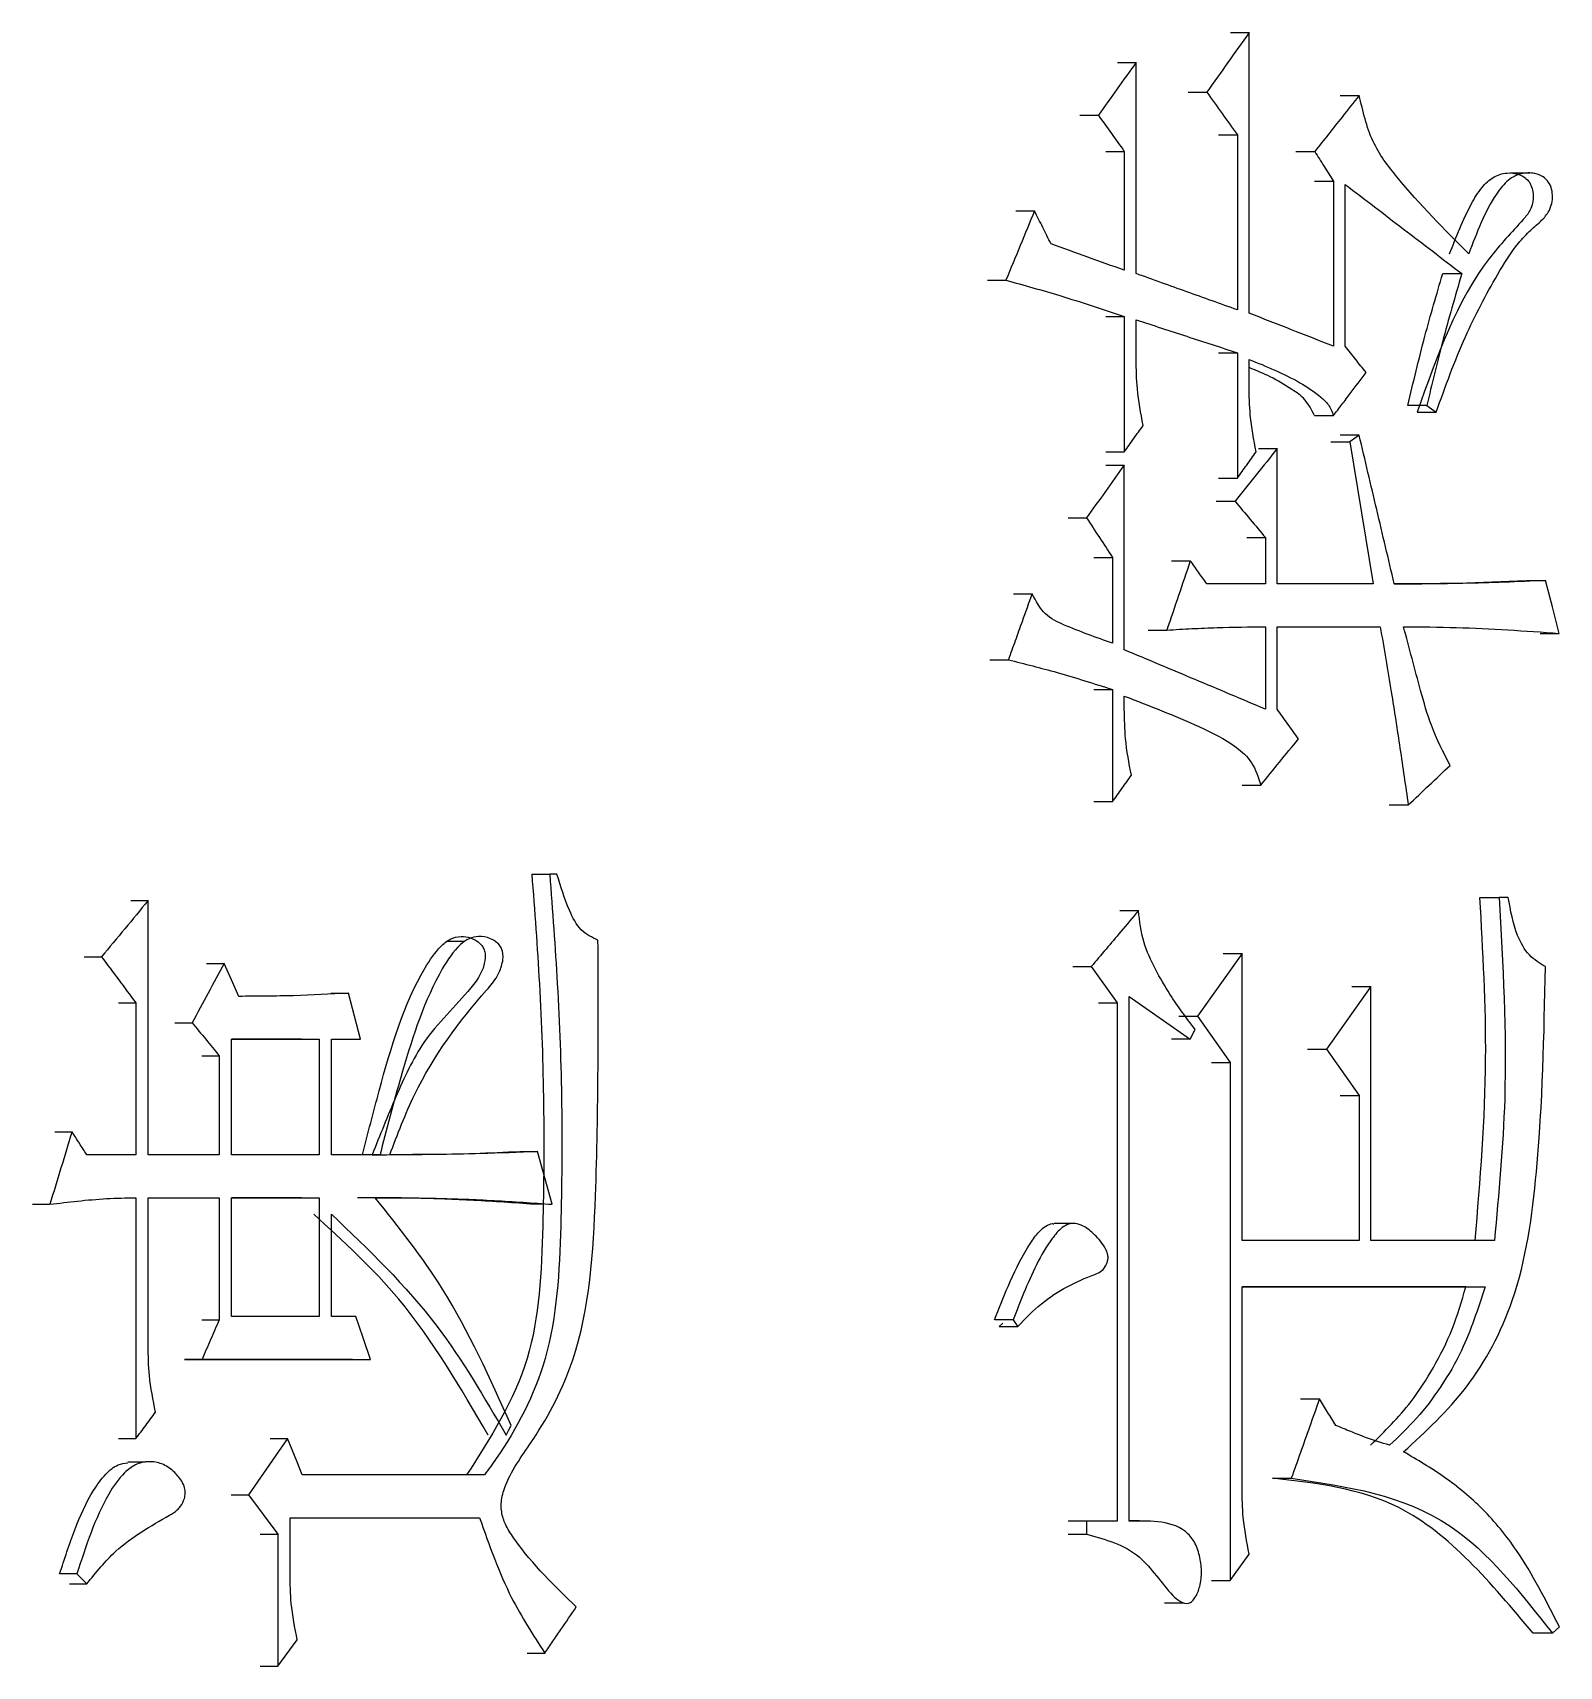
# Model space of a CAD drawing. Header units: millimetres. Extents: x 2085 to 4229, y 754 to 2271.
# Drawn here: x 3114.35 to 3119.36, y 976.03 to 981.39 of the extents above; entities that cross this region are included whole.
import ezdxf

# ---------------------------------------------------------------- set-up
doc = ezdxf.new("R2010")
doc.units = ezdxf.units.MM

msp = doc.modelspace()

# ---------------------------------------------------------------- linework, layer by layer
at = {"color": 7, "linetype": 'Continuous', "lineweight": 25}
for p, q in [((3118.2776, 981.3869), (3118.3391, 981.3869)), ((3118.3391, 980.4674), (3118.3391, 981.3869)), ((3117.9078, 981.2895), (3117.9687, 981.2895)), ((3117.9687, 980.5972), (3117.9687, 981.2895)), ((3118.1391, 981.1922), (3118.2004, 981.1922)), ((3118.6381, 981.1814), (3118.7001, 981.1814)), ((3117.7841, 981.1164), (3117.8449, 981.1164)), ((3118.2392, 981.0515), (3118.3006, 981.0515)), ((3118.3006, 981.0515), (3118.3006, 980.4782)), ((3117.8691, 980.9975), (3117.93, 980.9975)), ((3117.93, 980.9975), (3117.93, 980.608)), ((3118.4926, 980.9975), (3118.5543, 980.9975)), ((3119.2592, 980.9269), (3119.1962, 980.9269)), ((3118.5539, 980.9001), (3118.6157, 980.9001)), ((3118.6157, 980.9001), (3118.6157, 980.3592)), ((3118.6541, 980.3592), (3118.6541, 980.8893)), ((3117.5749, 980.8027), (3117.6354, 980.8027)), ((3118.974, 980.5972), (3119.0364, 980.5972)), ((3117.4818, 980.5756), (3117.5421, 980.5756)), ((3117.93, 980.4566), (3117.93, 980.0131)), ((3117.9687, 980.316), (3117.9687, 980.4458)), ((3118.2392, 980.3376), (3118.3006, 980.3376)), ((3118.3006, 980.3376), (3118.3006, 979.9265)), ((3118.3391, 980.2294), (3118.3391, 980.316)), ((3118.9219, 980.1645), (3118.8596, 980.1645)), ((3118.9219, 980.1645), (3118.9524, 980.1429)), ((3118.5535, 980.132), (3118.6157, 980.132)), ((3118.7, 980.0672), (3118.6381, 980.0672)), ((3118.7, 980.0672), (3118.6694, 980.0455)), ((3118.3698, 980.0239), (3118.4314, 980.0239)), ((3118.4314, 979.5804), (3118.4314, 980.0239)), ((3118.6075, 980.0455), (3118.6694, 980.0455)), ((3117.8691, 979.9698), (3117.93, 979.9698)), ((3117.93, 979.364), (3117.93, 979.9698)), ((3118.2392, 979.9265), (3118.3006, 979.9265)), ((3118.2315, 979.8508), (3118.2929, 979.8508)), ((3117.7454, 979.7967), (3117.8061, 979.7967)), ((3118.3314, 979.7318), (3118.393, 979.7318)), ((3118.393, 979.7318), (3118.393, 979.5804)), ((3117.8305, 979.6669), (3117.8913, 979.6669)), ((3117.8913, 979.6669), (3117.8913, 979.3857)), ((3118.0852, 979.6561), (3118.1464, 979.6561)), ((3118.393, 979.5804), (3118.2004, 979.5804)), ((3118.746, 979.5804), (3118.4314, 979.5804)), ((3119.2474, 979.5912), (3119.3105, 979.5912)), ((3117.5672, 979.548), (3117.6277, 979.548)), ((3118.0081, 979.4289), (3118.0692, 979.4289)), ((3118.393, 979.4398), (3118.393, 979.1693)), ((3118.4314, 979.4398), (3118.769, 979.4398)), ((3118.4314, 979.1693), (3118.4314, 979.4398)), ((3118.7069, 979.4398), (3118.769, 979.4398)), ((3119.2932, 979.4181), (3119.356, 979.4181)), ((3117.4895, 979.3316), (3117.5499, 979.3316)), ((3117.8305, 979.2342), (3117.8913, 979.2342)), ((3117.8913, 979.2342), (3117.8913, 978.8664)), ((3117.93, 979.1693), (3117.93, 979.2126)), ((3118.316, 978.9205), (3118.3775, 978.9205)), ((3117.8305, 978.8664), (3117.8913, 978.8664)), ((3118.7986, 978.8556), (3118.8608, 978.8556)), ((3115.9879, 978.6284), (3116.0464, 978.6284)), ((3116.0702, 978.6284), (3116.0464, 978.6284)), ((3119.0957, 978.5527), (3119.1583, 978.5527)), ((3119.1888, 978.5527), (3119.1583, 978.5527)), ((3114.6731, 978.5419), (3114.73, 978.5419)), ((3114.73, 977.709), (3114.73, 978.5419)), ((3117.9155, 978.5095), (3117.9765, 978.5095)), ((3115.7671, 978.4081), (3115.7085, 978.408)), ((3114.5204, 978.358), (3114.5771, 978.358)), ((3118.316, 978.3688), (3118.1696, 978.1633)), ((3118.2546, 978.3688), (3118.316, 978.3688)), ((3118.316, 977.4277), (3118.316, 978.3688)), ((3114.9216, 978.3364), (3114.9788, 978.3364)), ((3117.7609, 978.3256), (3117.8216, 978.3256)), ((3117.8216, 978.3256), (3117.9068, 978.2066)), ((3115.329, 978.239), (3115.3867, 978.239)), ((3118.7383, 978.2607), (3118.5927, 978.0551)), ((3118.6763, 978.2607), (3118.7383, 978.2607)), ((3118.7383, 977.4277), (3118.7383, 978.2607)), ((3114.6898, 978.2066), (3114.6898, 977.709)), ((3117.8459, 978.2066), (3117.9068, 978.2066)), ((3117.9068, 978.2066), (3117.9068, 976.5083)), ((3117.9455, 978.2282), (3118.1464, 978.0876)), ((3117.9455, 976.5082), (3117.9455, 978.2282)), ((3114.8175, 978.1417), (3114.8745, 978.1417)), ((3118.1083, 978.1633), (3118.1696, 978.1633)), ((3118.1696, 978.1633), (3118.2775, 978.0119)), ((3115.0028, 977.709), (3115.0028, 978.0876)), ((3115.0028, 978.0876), (3115.2909, 978.0876)), ((3115.233, 978.0876), (3115.0028, 978.0876)), ((3115.2333, 978.0876), (3115.2909, 978.0876)), ((3115.2909, 978.0876), (3115.2909, 977.709)), ((3115.3308, 978.0876), (3115.4265, 978.0876)), ((3115.3308, 977.709), (3115.3308, 978.0876)), ((3115.3688, 978.0876), (3115.4265, 978.0876)), ((3118.1464, 978.0876), (3118.0852, 978.0876)), ((3118.1464, 978.0876), (3118.1618, 978.12)), ((3114.9056, 978.0335), (3114.9628, 978.0335)), ((3114.9628, 978.0335), (3114.9628, 977.709)), ((3118.5309, 978.0551), (3118.5927, 978.0551)), ((3118.5927, 978.0551), (3118.7, 977.9037)), ((3118.2161, 978.0119), (3118.2775, 978.0119)), ((3118.2775, 978.0119), (3118.2775, 976.3136)), ((3118.6381, 977.9037), (3118.7, 977.9037)), ((3118.7, 977.9037), (3118.7, 977.4277)), ((3114.4239, 977.7847), (3114.4805, 977.7847)), ((3114.6898, 977.709), (3114.5288, 977.709)), ((3114.9628, 977.709), (3114.73, 977.709)), ((3115.2909, 977.709), (3115.0028, 977.709)), ((3115.4903, 977.709), (3115.3308, 977.709)), ((3115.9484, 977.7198), (3116.0068, 977.7198)), ((3114.3514, 977.5467), (3114.4079, 977.5467)), ((3114.6898, 977.5683), (3114.6898, 976.7787)), ((3114.73, 977.5683), (3114.9628, 977.5683)), ((3114.73, 977.0816), (3114.73, 977.5683)), ((3114.9056, 977.5683), (3114.9628, 977.5683)), ((3114.9628, 977.5683), (3114.9628, 977.1681)), ((3115.0028, 977.1789), (3115.0028, 977.5683)), ((3115.0028, 977.5683), (3115.2909, 977.5683)), ((3115.233, 977.5683), (3115.0028, 977.5683)), ((3115.2333, 977.5683), (3115.2909, 977.5683)), ((3115.2909, 977.5683), (3115.2909, 977.1789)), ((3116.0225, 977.5467), (3115.9958, 977.5467)), ((3115.3308, 977.1789), (3115.3308, 977.5141)), ((3117.761, 977.4836), (3117.6999, 977.4836)), ((3118.7, 977.4277), (3118.316, 977.4277)), ((3119.1431, 977.4277), (3118.7383, 977.4277)), ((3118.316, 976.6164), (3118.316, 977.2763)), ((3118.316, 977.2763), (3119.1126, 977.2763)), ((3119.0498, 977.2763), (3118.316, 977.2763)), ((3119.0501, 977.2763), (3119.1126, 977.2763)), ((3115.2909, 977.1789), (3115.0028, 977.1789)), ((3115.4106, 977.1789), (3115.3308, 977.1789)), ((3117.5313, 977.1573), (3117.5202, 977.1466)), ((3115.4004, 977.0383), (3114.8493, 977.0383)), ((3114.8496, 977.0383), (3114.9066, 977.0383)), ((3114.9066, 977.0383), (3115.4584, 977.0383)), ((3115.4007, 977.0383), (3115.4584, 977.0383)), ((3118.5079, 976.9085), (3118.5697, 976.9085)), ((3114.633, 976.7787), (3114.6898, 976.7787)), ((3115.187, 976.7787), (3115.0589, 976.5948)), ((3115.1295, 976.7787), (3115.187, 976.7787)), ((3114.7203, 976.702), (3114.6631, 976.702)), ((3115.8325, 976.6597), (3115.2349, 976.6597)), ((3118.4155, 976.6488), (3118.4775, 976.6488)), ((3115.0017, 976.5948), (3115.0589, 976.5948)), ((3115.0589, 976.5948), (3115.155, 976.465)), ((3115.195, 976.5191), (3115.8165, 976.5191)), ((3115.195, 976.3352), (3115.195, 976.5191)), ((3115.195, 976.5191), (3115.758, 976.5191)), ((3115.758, 976.5191), (3115.8165, 976.5191)), ((3115.0976, 976.465), (3115.155, 976.465)), ((3115.155, 976.465), (3115.155, 976.0323)), ((3117.8061, 976.5083), (3117.7454, 976.5083)), ((3117.7454, 976.465), (3117.8061, 976.465)), ((3117.8061, 976.5083), (3117.8061, 976.465)), ((3117.9068, 976.5083), (3117.8061, 976.5083)), ((3117.98, 976.5094), (3117.9455, 976.5094)), ((3118.2775, 976.3136), (3118.3391, 976.4001)), ((3114.4966, 976.3352), (3114.44, 976.3352)), ((3114.472, 976.3027), (3114.5288, 976.3027)), ((3114.4966, 976.3352), (3114.5288, 976.3027)), ((3118.2161, 976.3136), (3118.2775, 976.3136)), ((3118.0617, 976.2406), (3118.1232, 976.2406)), ((3119.3332, 976.1405), (3119.3561, 976.1621)), ((3115.155, 976.0323), (3115.219, 976.1188)), ((3119.3332, 976.1405), (3119.2701, 976.1405)), ((3115.9721, 976.0756), (3116.0306, 976.0756))]:
    msp.add_line(p, q, dxfattribs=at)
at = {"color": 7, "linetype": 'Continuous', "lineweight": 25, "flags": 128}
for points in [[(3117.8691, 980.4566), (3117.8862, 980.4566), (3117.9037, 980.4566), (3117.93, 980.4566)], [(3118.8902, 980.1429), (3118.9055, 980.1429), (3118.9212, 980.1429), (3118.9368, 980.1429), (3118.9524, 980.1429)], [(3117.8691, 980.0131), (3117.8842, 980.0131), (3117.8997, 980.0131), (3117.93, 980.0131)], [(3118.6694, 980.0455), (3118.7077, 979.813), (3118.746, 979.5804)], [(3119.356, 979.4181), (3119.3333, 979.5047), (3119.3105, 979.5912)], [(3115.0269, 978.2282), (3115.0028, 978.2823), (3114.9788, 978.3364)], [(3115.4265, 978.0876), (3115.4066, 978.1633), (3115.3867, 978.239)], [(3114.633, 978.2066), (3114.6613, 978.2066), (3114.6898, 978.2066)], [(3116.0543, 977.5467), (3116.0306, 977.6333), (3116.0068, 977.7198)], [(3114.9056, 977.1681), (3114.9197, 977.1681), (3114.9341, 977.1681), (3114.9628, 977.1681)], [(3115.4584, 977.0383), (3115.4345, 977.1086), (3115.4106, 977.1789)], [(3117.5655, 977.1681), (3117.5442, 977.1681), (3117.5244, 977.1681), (3117.5051, 977.1681)], [(3117.5655, 977.1681), (3117.5701, 977.1616), (3117.5748, 977.1551), (3117.581, 977.1466)], [(3117.5202, 977.1466), (3117.5415, 977.1466), (3117.5612, 977.1466), (3117.581, 977.1466)], [(3115.9037, 976.7895), (3115.9117, 976.8057), (3115.9196, 976.8219)], [(3115.2349, 976.6597), (3115.2169, 976.7045), (3115.2019, 976.7416), (3115.187, 976.7787)], [(3115.0976, 976.0323), (3115.1117, 976.0323), (3115.1261, 976.0323), (3115.155, 976.0323)]]:
    msp.add_lwpolyline(points, dxfattribs=at)
at = {"color": 7, "linetype": 'Continuous', "lineweight": 25}
for points, knots in [([(3118.3391, 981.3869), (3118.316, 981.3544), (3118.2698, 981.2895), (3118.2235, 981.2246), (3118.2004, 981.1922)], [0, 0, 0, 0, 0.5, 1, 1, 1, 1]), ([(3117.9687, 981.2895), (3117.9481, 981.2607), (3117.9068, 981.203), (3117.8655, 981.1453), (3117.8449, 981.1164)], [0, 0, 0, 0, 0.5, 1, 1, 1, 1]), ([(3118.2004, 981.1922), (3118.2171, 981.1687), (3118.2505, 981.1219), (3118.2839, 981.075), (3118.3006, 981.0515)], [0, 0, 0, 0, 0.499999, 1, 1, 1, 1]), ([(3118.7001, 981.1814), (3118.6813, 981.1577), (3118.6477, 981.1152), (3118.5991, 981.0539), (3118.5692, 981.0163), (3118.5543, 980.9975)], [0, 0, 0, 0, 0.386049, 0.693024, 1, 1, 1, 1]), ([(3119.0593, 980.6621), (3118.9793, 980.7422), (3118.8676, 980.8541), (3118.7356, 981.0265), (3118.712, 981.1293), (3118.7001, 981.1814)], [0, 0, 0, 0, 0.5534418, 0.7739919, 1, 1, 1, 1]), ([(3117.8449, 981.1164), (3117.8591, 981.0966), (3117.8875, 981.0569), (3117.9158, 981.0173), (3117.93, 980.9975)], [0, 0, 0, 0, 0.4999981, 1, 1, 1, 1]), ([(3118.5543, 980.9975), (3118.5646, 980.9812), (3118.585, 980.9488), (3118.6055, 980.9163), (3118.6157, 980.9001)], [0, 0, 0, 0, 0.5, 1, 1, 1, 1]), ([(3118.9965, 980.6621), (3119.0181, 980.718), (3119.0477, 980.795), (3119.0986, 980.878), (3119.1383, 980.9163), (3119.182, 980.9295), (3119.2183, 980.9256), (3119.2434, 980.9132), (3119.2586, 980.8974), (3119.2677, 980.8769), (3119.2716, 980.8532), (3119.2697, 980.8278), (3119.259, 980.799), (3119.2084, 980.7409), (3119.0415, 980.5691), (3118.9551, 980.3263), (3118.8899, 980.1429)], [0, 0, 0, 0, 0.133375, 0.183984, 0.225671, 0.267689, 0.304898, 0.324823, 0.34135, 0.357907, 0.374433, 0.39274, 0.411726, 0.44145, 0.578087, 1, 1, 1, 1]), ([(3118.9524, 980.1429), (3118.9825, 980.2268), (3119.0391, 980.3847), (3119.1354, 980.5654), (3119.2071, 980.6839), (3119.2597, 980.7385), (3119.2963, 980.7684), (3119.321, 980.7972), (3119.3326, 980.8269), (3119.3348, 980.854), (3119.3301, 980.88), (3119.3191, 980.9012), (3119.3005, 980.9175), (3119.2708, 980.9281), (3119.2309, 980.9278), (3119.1855, 980.9052), (3119.1189, 980.8211), (3119.0852, 980.7312), (3119.0593, 980.6621)], [0, 0, 0, 0, 0.197358, 0.371625, 0.468384, 0.517135, 0.556849, 0.588366, 0.607485, 0.626642, 0.645535, 0.663735, 0.679959, 0.706516, 0.74747, 0.788159, 0.837188, 1, 1, 1, 1]), ([(3118.6541, 980.8893), (3118.7179, 980.8406), (3118.8456, 980.7433), (3118.9728, 980.6459), (3119.0364, 980.5972)], [0, 0, 0, 0, 0.5, 1, 1, 1, 1]), ([(3117.6354, 980.8027), (3117.6199, 980.7649), (3117.5888, 980.6892), (3117.5577, 980.6134), (3117.5421, 980.5756)], [0, 0, 0, 0, 0.499999, 1, 1, 1, 1]), ([(3117.6898, 980.6946), (3117.6807, 980.7126), (3117.6626, 980.7487), (3117.6445, 980.7847), (3117.6354, 980.8027)], [0, 0, 0, 0, 0.499998, 1, 1, 1, 1]), ([(3117.93, 980.608), (3117.89, 980.6225), (3117.81, 980.6513), (3117.7299, 980.6801), (3117.6898, 980.6946)], [0, 0, 0, 0, 0.499999, 1, 1, 1, 1]), ([(3118.3006, 980.4782), (3118.2454, 980.4981), (3118.1349, 980.5377), (3118.0241, 980.5774), (3117.9687, 980.5972)], [0, 0, 0, 0, 0.5000001, 1, 1, 1, 1]), ([(3118.8593, 980.1645), (3118.8774, 980.2406), (3118.9036, 980.3516), (3118.9439, 980.4949), (3118.9638, 980.5631), (3118.9737, 980.5972)], [0, 0, 0, 0, 0.52212, 0.761035, 1, 1, 1, 1]), ([(3119.0364, 980.5972), (3119.0255, 980.56), (3119.0038, 980.4855), (3118.9638, 980.342), (3118.9383, 980.2342), (3118.9219, 980.1645)], [0, 0, 0, 0, 0.260983, 0.521979, 1, 1, 1, 1]), ([(3117.5421, 980.5756), (3117.601, 980.5592), (3117.6956, 980.533), (3117.8245, 980.4917), (3117.8948, 980.4683), (3117.93, 980.4566)], [0, 0, 0, 0, 0.452168, 0.726066, 1, 1, 1, 1]), ([(3117.9687, 980.4458), (3118.0241, 980.4277), (3118.1349, 980.3917), (3118.2454, 980.3556), (3118.3006, 980.3376)], [0, 0, 0, 0, 0.4999999, 1, 1, 1, 1]), ([(3118.6157, 980.3592), (3118.5697, 980.3773), (3118.4776, 980.4133), (3118.3853, 980.4494), (3118.3391, 980.4674)], [0, 0, 0, 0, 0.5, 1, 1, 1, 1]), ([(3118.723, 980.2727), (3118.7115, 980.2871), (3118.6885, 980.316), (3118.6655, 980.3448), (3118.6541, 980.3592)], [0, 0, 0, 0, 0.500001, 1, 1, 1, 1]), ([(3117.9919, 980.0996), (3117.9842, 980.1394), (3117.9705, 980.2105), (3117.9692, 980.2837), (3117.9687, 980.316)], [0, 0, 0, 0, 0.558835, 1, 1, 1, 1]), ([(3118.3391, 980.316), (3118.3955, 980.2931), (3118.477, 980.2602), (3118.5616, 980.2045), (3118.6011, 980.1689), (3118.6108, 980.1444), (3118.6157, 980.1321)], [0, 0, 0, 0, 0.5541785, 0.8003972, 0.8992106, 1, 1, 1, 1]), ([(3118.5535, 980.1321), (3118.544, 980.1505), (3118.5252, 980.1871), (3118.471, 980.2231), (3118.4108, 980.26), (3118.3625, 980.2795), (3118.3391, 980.289)], [0, 0, 0, 0, 0.202373, 0.400807, 0.70993, 1, 1, 1, 1]), ([(3118.6157, 980.132), (3118.6249, 980.1441), (3118.6433, 980.1682), (3118.6791, 980.2151), (3118.7056, 980.2499), (3118.723, 980.2727)], [0, 0, 0, 0, 0.257094, 0.5141879, 1, 1, 1, 1]), ([(3118.3622, 980.0131), (3118.3545, 980.0528), (3118.3408, 980.124), (3118.3396, 980.1971), (3118.3391, 980.2294)], [0, 0, 0, 0, 0.558835, 1, 1, 1, 1]), ([(3117.93, 980.0131), (3117.9403, 980.0275), (3117.961, 980.0563), (3117.9816, 980.0852), (3117.9919, 980.0996)], [0, 0, 0, 0, 0.5, 1, 1, 1, 1]), ([(3118.8149, 979.5804), (3118.7957, 979.6615), (3118.7575, 979.8238), (3118.7192, 979.986), (3118.7, 980.0672)], [0, 0, 0, 0, 0.5, 1, 1, 1, 1]), ([(3118.4314, 980.0239), (3118.4083, 979.9951), (3118.3622, 979.9374), (3118.316, 979.8797), (3118.2929, 979.8508)], [0, 0, 0, 0, 0.5, 1, 1, 1, 1]), ([(3118.3006, 979.9265), (3118.3109, 979.941), (3118.3314, 979.9698), (3118.3519, 979.9987), (3118.3622, 980.0131)], [0, 0, 0, 0, 0.5, 1, 1, 1, 1]), ([(3117.93, 979.9698), (3117.9094, 979.941), (3117.8681, 979.8833), (3117.8268, 979.8256), (3117.8061, 979.7967)], [0, 0, 0, 0, 0.5, 1, 1, 1, 1]), ([(3118.2929, 979.8508), (3118.3096, 979.831), (3118.3429, 979.7913), (3118.3763, 979.7517), (3118.393, 979.7318)], [0, 0, 0, 0, 0.499998, 1, 1, 1, 1]), ([(3117.8061, 979.7967), (3117.8203, 979.7751), (3117.8487, 979.7318), (3117.8771, 979.6886), (3117.8913, 979.6669)], [0, 0, 0, 0, 0.4999982, 1, 1, 1, 1]), ([(3118.1464, 979.6561), (3118.1335, 979.6182), (3118.1078, 979.5425), (3118.0821, 979.4668), (3118.0692, 979.4289)], [0, 0, 0, 0, 0.499999, 1, 1, 1, 1]), ([(3118.2004, 979.5804), (3118.1914, 979.593), (3118.1734, 979.6182), (3118.1554, 979.6435), (3118.1464, 979.6561)], [0, 0, 0, 0, 0.5000006, 1, 1, 1, 1]), ([(3118.8148, 979.5806), (3118.8393, 979.5806), (3118.909, 979.5807), (3119.0534, 979.5825), (3119.1729, 979.5879), (3119.2474, 979.5912)], [0, 0, 0, 0, 0.169125, 0.482016, 1, 1, 1, 1]), ([(3119.3105, 979.5912), (3119.2204, 979.5872), (3119.1281, 979.5831), (3119.0331, 979.5816), (3119.0261, 979.5815), (3119.019, 979.5814), (3119.012, 979.5814), (3119.005, 979.5813), (3118.9979, 979.5812), (3118.9909, 979.5811), (3118.9839, 979.581), (3118.9745, 979.581), (3118.9651, 979.5809), (3118.9557, 979.5808), (3118.9487, 979.5808), (3118.9417, 979.5807), (3118.9346, 979.5807), (3118.9276, 979.5806), (3118.9205, 979.5806), (3118.9135, 979.5806), (3118.9041, 979.5806), (3118.8947, 979.5805), (3118.8853, 979.5805), (3118.8783, 979.5805), (3118.8713, 979.5805), (3118.8642, 979.5805), (3118.8572, 979.5804), (3118.8501, 979.5804), (3118.8431, 979.5804), (3118.836, 979.5804), (3118.8266, 979.5804), (3118.8196, 979.5804), (3118.8149, 979.5804)], [0, 0, 0, 0, 0.54643, 0.560604, 0.574777, 0.588951, 0.603124, 0.617298, 0.631471, 0.645645, 0.659818, 0.673992, 0.702339, 0.716512, 0.730686, 0.744859, 0.759033, 0.773206, 0.78738, 0.801553, 0.815726, 0.844073, 0.858247, 0.87242, 0.886594, 0.900767, 0.914941, 0.929114, 0.943288, 0.957461, 0.971635, 1, 1, 1, 1]), ([(3117.6277, 979.548), (3117.6166, 979.5173), (3117.5982, 979.4659), (3117.5723, 979.3938), (3117.5574, 979.3523), (3117.5499, 979.3316)], [0, 0, 0, 0, 0.425233, 0.712616, 1, 1, 1, 1]), ([(3117.8913, 979.3857), (3117.8382, 979.4044), (3117.764, 979.4306), (3117.6664, 979.4755), (3117.6407, 979.5236), (3117.6277, 979.548)], [0, 0, 0, 0, 0.554938, 0.774738, 1, 1, 1, 1]), ([(3118.0692, 979.4289), (3118.0967, 979.4305), (3118.1518, 979.4337), (3118.2597, 979.4381), (3118.3401, 979.4391), (3118.393, 979.4398)], [0, 0, 0, 0, 0.254777, 0.50956, 1, 1, 1, 1]), ([(3118.769, 979.4398), (3118.7812, 979.3687), (3118.8039, 979.2361), (3118.834, 979.0413), (3118.8518, 978.9175), (3118.8608, 978.8556)], [0, 0, 0, 0, 0.366425, 0.683185, 1, 1, 1, 1]), ([(3118.8455, 979.4398), (3118.9031, 979.4393), (3119.0172, 979.4383), (3119.1874, 979.43), (3119.2998, 979.4221), (3119.356, 979.4181)], [0, 0, 0, 0, 0.337206, 0.668546, 1, 1, 1, 1]), ([(3118.9981, 978.9853), (3118.976, 979.028), (3118.9363, 979.1052), (3118.8926, 979.2618), (3118.8639, 979.3702), (3118.8455, 979.4398)], [0, 0, 0, 0, 0.308167, 0.555958, 1, 1, 1, 1]), ([(3118.393, 979.1693), (3118.316, 979.2018), (3118.162, 979.2667), (3118.0074, 979.3316), (3117.93, 979.364)], [0, 0, 0, 0, 0.5, 1, 1, 1, 1]), ([(3117.5499, 979.3316), (3117.6032, 979.3181), (3117.6872, 979.297), (3117.8006, 979.2628), (3117.8611, 979.2437), (3117.8913, 979.2342)], [0, 0, 0, 0, 0.465077, 0.732515, 1, 1, 1, 1]), ([(3117.93, 979.2126), (3118.012, 979.1806), (3118.137, 979.1319), (3118.278, 979.0638), (3118.3523, 978.9981), (3118.369, 978.9466), (3118.3775, 978.9205)], [0, 0, 0, 0, 0.493627, 0.751972, 0.874128, 1, 1, 1, 1]), ([(3117.9532, 978.953), (3117.9455, 978.9927), (3117.9318, 979.0639), (3117.9306, 979.137), (3117.93, 979.1693)], [0, 0, 0, 0, 0.558835, 1, 1, 1, 1]), ([(3118.5006, 979.072), (3118.4891, 979.0882), (3118.466, 979.1207), (3118.4429, 979.1531), (3118.4314, 979.1693)], [0, 0, 0, 0, 0.500002, 1, 1, 1, 1]), ([(3118.3776, 978.9205), (3118.3981, 978.9458), (3118.4391, 978.9962), (3118.4801, 979.0467), (3118.5006, 979.072)], [0, 0, 0, 0, 0.5, 1, 1, 1, 1]), ([(3118.8608, 978.8556), (3118.8837, 978.8772), (3118.9295, 978.9204), (3118.9752, 978.9637), (3118.9981, 978.9853)], [0, 0, 0, 0, 0.5, 1, 1, 1, 1]), ([(3117.8913, 978.8664), (3117.9016, 978.8809), (3117.9223, 978.9097), (3117.9429, 978.9386), (3117.9532, 978.953)], [0, 0, 0, 0, 0.5, 1, 1, 1, 1]), ([(3115.9876, 978.6284), (3115.9967, 978.5087), (3116.0258, 978.1248), (3116.0321, 977.5998), (3116.0058, 977.0195), (3115.8521, 976.7808), (3115.774, 976.6595)], [0, 0, 0, 0, 0.176057, 0.564128, 0.778612, 1, 1, 1, 1]), ([(3116.0464, 978.6284), (3116.0555, 978.5087), (3116.0845, 978.1251), (3116.0921, 977.5975), (3116.0638, 977.0482), (3115.9272, 976.7901), (3115.8455, 976.6773), (3115.8326, 976.6595)], [0, 0, 0, 0, 0.175959, 0.5638, 0.778025, 0.965046, 1, 1, 1, 1]), ([(3116.2046, 978.4121), (3116.1851, 978.4214), (3116.145, 978.4405), (3116.102, 978.524), (3116.0823, 978.5886), (3116.0702, 978.6284)], [0, 0, 0, 0, 0.266463, 0.547608, 1, 1, 1, 1]), ([(3119.0803, 977.4277), (3119.0966, 977.6261), (3119.1275, 978.0006), (3119.1057, 978.3761), (3119.0955, 978.5527)], [0, 0, 0, 0, 0.529593, 1, 1, 1, 1]), ([(3119.1583, 978.5527), (3119.171, 978.3322), (3119.1926, 977.9563), (3119.1576, 977.5824), (3119.1431, 977.4277)], [0, 0, 0, 0, 0.586461, 1, 1, 1, 1]), ([(3119.3105, 978.3256), (3119.292, 978.3367), (3119.2543, 978.3594), (3119.2082, 978.4405), (3119.1962, 978.5099), (3119.1888, 978.5527)], [0, 0, 0, 0, 0.268929, 0.548046, 1, 1, 1, 1]), ([(3114.73, 978.5419), (3114.7045, 978.5113), (3114.6536, 978.45), (3114.6026, 978.3887), (3114.5771, 978.358)], [0, 0, 0, 0, 0.5, 1, 1, 1, 1]), ([(3117.9765, 978.5095), (3117.9571, 978.4864), (3117.9216, 978.4443), (3117.87, 978.383), (3117.8377, 978.3447), (3117.8216, 978.3256)], [0, 0, 0, 0, 0.375947, 0.687973, 1, 1, 1, 1]), ([(3118.1618, 978.12), (3118.1336, 978.1576), (3118.087, 978.2197), (3118.0313, 978.3163), (3117.9888, 978.4059), (3117.9806, 978.4748), (3117.9765, 978.5095)], [0, 0, 0, 0, 0.334836, 0.553745, 0.775373, 1, 1, 1, 1]), ([(3115.4322, 977.709), (3115.4503, 977.7789), (3115.5048, 977.9895), (3115.5761, 978.232), (3115.6772, 978.3831), (3115.7188, 978.4179), (3115.7539, 978.427), (3115.7859, 978.4215), (3115.8095, 978.41), (3115.8245, 978.3955), (3115.8324, 978.3806), (3115.8357, 978.362), (3115.8331, 978.3347), (3115.8189, 978.2952), (3115.7503, 978.2071), (3115.6327, 978.1004), (3115.5404, 977.8988), (3115.4896, 977.7725), (3115.4641, 977.709)], [0, 0, 0, 0, 0.123802, 0.372539, 0.424822, 0.44993, 0.475305, 0.497162, 0.516131, 0.527231, 0.536277, 0.545322, 0.558814, 0.581819, 0.616602, 0.762394, 0.880401, 1, 1, 1, 1]), ([(3115.5222, 977.709), (3115.5476, 977.7759), (3115.6247, 977.9792), (3115.7613, 978.1616), (3115.873, 978.2869), (3115.8892, 978.326), (3115.8942, 978.3542), (3115.8928, 978.3742), (3115.8864, 978.3909), (3115.8728, 978.4065), (3115.8481, 978.4207), (3115.8156, 978.4272), (3115.7813, 978.4192), (3115.7372, 978.3868), (3115.6468, 978.2503), (3115.5705, 978.0138), (3115.5143, 977.8054), (3115.4914, 977.7133), (3115.4903, 977.709)], [0, 0, 0, 0, 0.124011, 0.376469, 0.411268, 0.435219, 0.449017, 0.459493, 0.468415, 0.479424, 0.497392, 0.52431, 0.5464, 0.568413, 0.629489, 0.83774, 0.992414, 1, 1, 1, 1]), ([(3116.1335, 976.227), (3116.0623, 976.2958), (3115.9791, 976.3762), (3115.9044, 976.488), (3115.8873, 976.5323), (3115.8865, 976.5807), (3115.915, 976.6695), (3116.0174, 976.8027), (3116.1715, 977.0986), (3116.2074, 977.6768), (3116.2057, 978.1347), (3116.2046, 978.4121)], [0, 0, 0, 0, 0.138481, 0.162101, 0.180201, 0.198515, 0.22064, 0.297298, 0.425038, 0.651637, 1, 1, 1, 1]), ([(3114.5771, 978.358), (3114.5959, 978.3328), (3114.6335, 978.2823), (3114.671, 978.2318), (3114.6898, 978.2066)], [0, 0, 0, 0, 0.499999, 1, 1, 1, 1]), ([(3114.9788, 978.3364), (3114.9614, 978.3039), (3114.9267, 978.239), (3114.8919, 978.1741), (3114.8745, 978.1417)], [0, 0, 0, 0, 0.499999, 1, 1, 1, 1]), ([(3118.8454, 976.7355), (3118.9176, 976.8015), (3119.0626, 976.9343), (3119.2317, 977.2496), (3119.2987, 977.7336), (3119.306, 978.1017), (3119.3105, 978.3256)], [0, 0, 0, 0, 0.1896226, 0.3813011, 0.6238123, 1, 1, 1, 1]), ([(3115.3867, 978.239), (3115.3268, 978.2356), (3115.237, 978.2304), (3115.1169, 978.2287), (3115.0569, 978.2284), (3115.0269, 978.2282)], [0, 0, 0, 0, 0.500395, 0.7501856, 1, 1, 1, 1]), ([(3114.8745, 978.1417), (3114.8892, 978.1236), (3114.9187, 978.0876), (3114.9481, 978.0515), (3114.9628, 978.0335)], [0, 0, 0, 0, 0.499998, 1, 1, 1, 1]), ([(3114.4805, 977.7847), (3114.4684, 977.745), (3114.4442, 977.6657), (3114.42, 977.5864), (3114.4079, 977.5467)], [0, 0, 0, 0, 0.499999, 1, 1, 1, 1]), ([(3114.5288, 977.709), (3114.5208, 977.7216), (3114.5046, 977.7468), (3114.4885, 977.7721), (3114.4805, 977.7847)], [0, 0, 0, 0, 0.500001, 1, 1, 1, 1]), ([(3115.4641, 977.709), (3115.5266, 977.7093), (3115.6387, 977.7099), (3115.8, 977.713), (3115.8987, 977.7175), (3115.948, 977.7198)], [0, 0, 0, 0, 0.386613, 0.693273, 1, 1, 1, 1]), ([(3116.0068, 977.7198), (3115.9446, 977.7171), (3115.8329, 977.7122), (3115.6713, 977.7097), (3115.5719, 977.7092), (3115.5222, 977.709)], [0, 0, 0, 0, 0.386127, 0.69305, 1, 1, 1, 1]), ([(3114.4079, 977.5467), (3114.4381, 977.5504), (3114.5, 977.558), (3114.594, 977.5662), (3114.6578, 977.5676), (3114.6898, 977.5683)], [0, 0, 0, 0, 0.321619, 0.660532, 1, 1, 1, 1]), ([(3115.9955, 977.5467), (3115.9294, 977.5513), (3115.8002, 977.5604), (3115.6071, 977.5676), (3115.4799, 977.5681), (3115.4163, 977.5683)], [0, 0, 0, 0, 0.343426, 0.671619, 1, 1, 1, 1]), ([(3115.4743, 977.5683), (3115.5409, 977.5681), (3115.6711, 977.5675), (3115.8645, 977.56), (3115.991, 977.5511), (3116.0543, 977.5467)], [0, 0, 0, 0, 0.34298, 0.671401, 1, 1, 1, 1]), ([(3115.9196, 976.8219), (3115.8507, 976.976), (3115.7287, 977.249), (3115.5515, 977.4714), (3115.4743, 977.5683)], [0, 0, 0, 0, 0.564488, 1, 1, 1, 1]), ([(3115.8451, 976.7895), (3115.7538, 976.9461), (3115.5923, 977.223), (3115.3696, 977.4259), (3115.2729, 977.5141)], [0, 0, 0, 0, 0.565567, 1, 1, 1, 1]), ([(3115.3308, 977.5141), (3115.4523, 977.3983), (3115.6716, 977.1894), (3115.8322, 976.9128), (3115.9037, 976.7895)], [0, 0, 0, 0, 0.554384, 1, 1, 1, 1]), ([(3117.5047, 977.1681), (3117.519, 977.2047), (3117.551, 977.2861), (3117.5958, 977.3787), (3117.6384, 977.4446), (3117.666, 977.4726), (3117.6886, 977.4841), (3117.6979, 977.483), (3117.6995, 977.4828)], [0, 0, 0, 0, 0.2969306, 0.6611888, 0.7869911, 0.9138322, 0.9854391, 1, 1, 1, 1]), ([(3117.581, 977.1466), (3117.606, 977.1725), (3117.6806, 977.2495), (3117.7781, 977.2963), (3117.8525, 977.3245), (3117.8667, 977.3399), (3117.8746, 977.3561), (3117.8774, 977.3706), (3117.8755, 977.386), (3117.8625, 977.4145), (3117.835, 977.4459), (3117.8009, 977.4751), (3117.7704, 977.4848), (3117.7463, 977.4828), (3117.7196, 977.467), (3117.6617, 977.3977), (3117.6134, 977.2897), (3117.5768, 977.1967), (3117.5655, 977.1681)], [0, 0, 0, 0, 0.115812, 0.344661, 0.368828, 0.393191, 0.409898, 0.422378, 0.434924, 0.453159, 0.514674, 0.56658, 0.599651, 0.625811, 0.651928, 0.703899, 0.908913, 1, 1, 1, 1]), ([(3118.7372, 976.7571), (3118.7833, 976.8022), (3118.8598, 976.8772), (3118.9451, 977.0111), (3119.0086, 977.1359), (3119.036, 977.2293), (3119.0498, 977.2763)], [0, 0, 0, 0, 0.332937, 0.552321, 0.774679, 1, 1, 1, 1]), ([(3119.1126, 977.2763), (3119.0896, 977.2048), (3119.0519, 977.0876), (3118.9692, 976.9478), (3118.8904, 976.8426), (3118.8297, 976.7855), (3118.7996, 976.7571)], [0, 0, 0, 0, 0.34637, 0.567178, 0.784978, 1, 1, 1, 1]), ([(3114.7541, 976.8652), (3114.7461, 976.905), (3114.7318, 976.9761), (3114.7305, 977.0493), (3114.73, 977.0816)], [0, 0, 0, 0, 0.558835, 1, 1, 1, 1]), ([(3118.5697, 976.9085), (3118.5588, 976.8778), (3118.538, 976.8192), (3118.5073, 976.7327), (3118.4874, 976.6768), (3118.4775, 976.6489)], [0, 0, 0, 0, 0.354383, 0.677192, 1, 1, 1, 1]), ([(3118.6234, 976.822), (3118.6144, 976.8364), (3118.5965, 976.8652), (3118.5786, 976.8941), (3118.5697, 976.9085)], [0, 0, 0, 0, 0.499998, 1, 1, 1, 1]), ([(3114.6898, 976.7787), (3114.7005, 976.7931), (3114.7219, 976.8219), (3114.7434, 976.8508), (3114.7541, 976.8652)], [0, 0, 0, 0, 0.5, 1, 1, 1, 1]), ([(3118.7996, 976.7571), (3118.7732, 976.7651), (3118.7304, 976.7783), (3118.672, 976.8017), (3118.6396, 976.8152), (3118.6234, 976.822)], [0, 0, 0, 0, 0.443144, 0.721519, 1, 1, 1, 1]), ([(3119.3561, 976.1621), (3119.3122, 976.2485), (3119.2406, 976.3896), (3119.1088, 976.5511), (3118.9813, 976.6553), (3118.8906, 976.7088), (3118.8455, 976.7355)], [0, 0, 0, 0, 0.347372, 0.56793, 0.785018, 1, 1, 1, 1]), ([(3114.4398, 976.3352), (3114.4556, 976.3838), (3114.4863, 976.4787), (3114.5361, 976.591), (3114.5867, 976.6605), (3114.6258, 976.6943), (3114.6524, 976.698), (3114.6632, 976.6995)], [0, 0, 0, 0, 0.330623, 0.64442, 0.796409, 0.917248, 1, 1, 1, 1]), ([(3114.5288, 976.3027), (3114.5593, 976.3403), (3114.6374, 976.4364), (3114.748, 976.4973), (3114.8224, 976.5401), (3114.8388, 976.5593), (3114.8486, 976.578), (3114.8526, 976.5997), (3114.85, 976.6199), (3114.8376, 976.6456), (3114.8127, 976.6738), (3114.7758, 976.6987), (3114.7316, 976.7058), (3114.6883, 976.6959), (3114.6414, 976.6601), (3114.5902, 976.585), (3114.5404, 976.4712), (3114.5113, 976.3808), (3114.4966, 976.3352)], [0, 0, 0, 0, 0.132576, 0.339199, 0.368942, 0.383766, 0.408891, 0.423884, 0.438973, 0.459319, 0.498147, 0.542368, 0.587069, 0.63299, 0.675109, 0.75468, 0.876186, 1, 1, 1, 1]), ([(3119.2701, 976.1405), (3119.1326, 976.3048), (3118.8894, 976.5954), (3118.5591, 976.6327), (3118.4156, 976.6488)], [0, 0, 0, 0, 0.5655168, 1, 1, 1, 1]), ([(3118.4775, 976.6488), (3118.6611, 976.6218), (3118.9938, 976.5727), (3119.2282, 976.2742), (3119.3332, 976.1405)], [0, 0, 0, 0, 0.551895, 1, 1, 1, 1]), ([(3118.3391, 976.4001), (3118.3314, 976.4399), (3118.3177, 976.511), (3118.3165, 976.5842), (3118.316, 976.6164)], [0, 0, 0, 0, 0.558835, 1, 1, 1, 1]), ([(3115.8165, 976.5191), (3115.8481, 976.4292), (3115.9043, 976.2698), (3115.9922, 976.1345), (3116.0306, 976.0756)], [0, 0, 0, 0, 0.564088, 1, 1, 1, 1]), ([(3117.8061, 976.465), (3117.868, 976.4486), (3117.9799, 976.4188), (3118.0574, 976.2942), (3118.1119, 976.2428), (3118.1363, 976.2358), (3118.1534, 976.2455), (3118.1671, 976.2637), (3118.1799, 976.2969), (3118.1847, 976.3446), (3118.178, 976.3955), (3118.1614, 976.4423), (3118.1173, 976.4923), (3118.0393, 976.5097), (3117.9767, 976.5087), (3117.9455, 976.5082)], [0, 0, 0, 0, 0.230315, 0.416653, 0.453363, 0.487574, 0.504133, 0.522235, 0.561764, 0.612067, 0.663426, 0.714082, 0.762172, 0.881162, 1, 1, 1, 1]), ([(3115.219, 976.1188), (3115.211, 976.1586), (3115.1968, 976.2297), (3115.1955, 976.3029), (3115.195, 976.3352)], [0, 0, 0, 0, 0.558835, 1, 1, 1, 1]), ([(3116.0306, 976.0756), (3116.0393, 976.0885), (3116.0569, 976.1142), (3116.0912, 976.1647), (3116.1167, 976.2023), (3116.1335, 976.227)], [0, 0, 0, 0, 0.255269, 0.510539, 1, 1, 1, 1])]:
    msp.add_open_spline(points, degree=3, knots=knots, dxfattribs=at)
msp.add_open_spline([(3114.9628, 977.1681), (3114.9534, 977.1465), (3114.9347, 977.1032), (3114.916, 977.0599), (3114.9066, 977.0383)], degree=3, dxfattribs=at)

doc.saveas('drawing.dxf')
